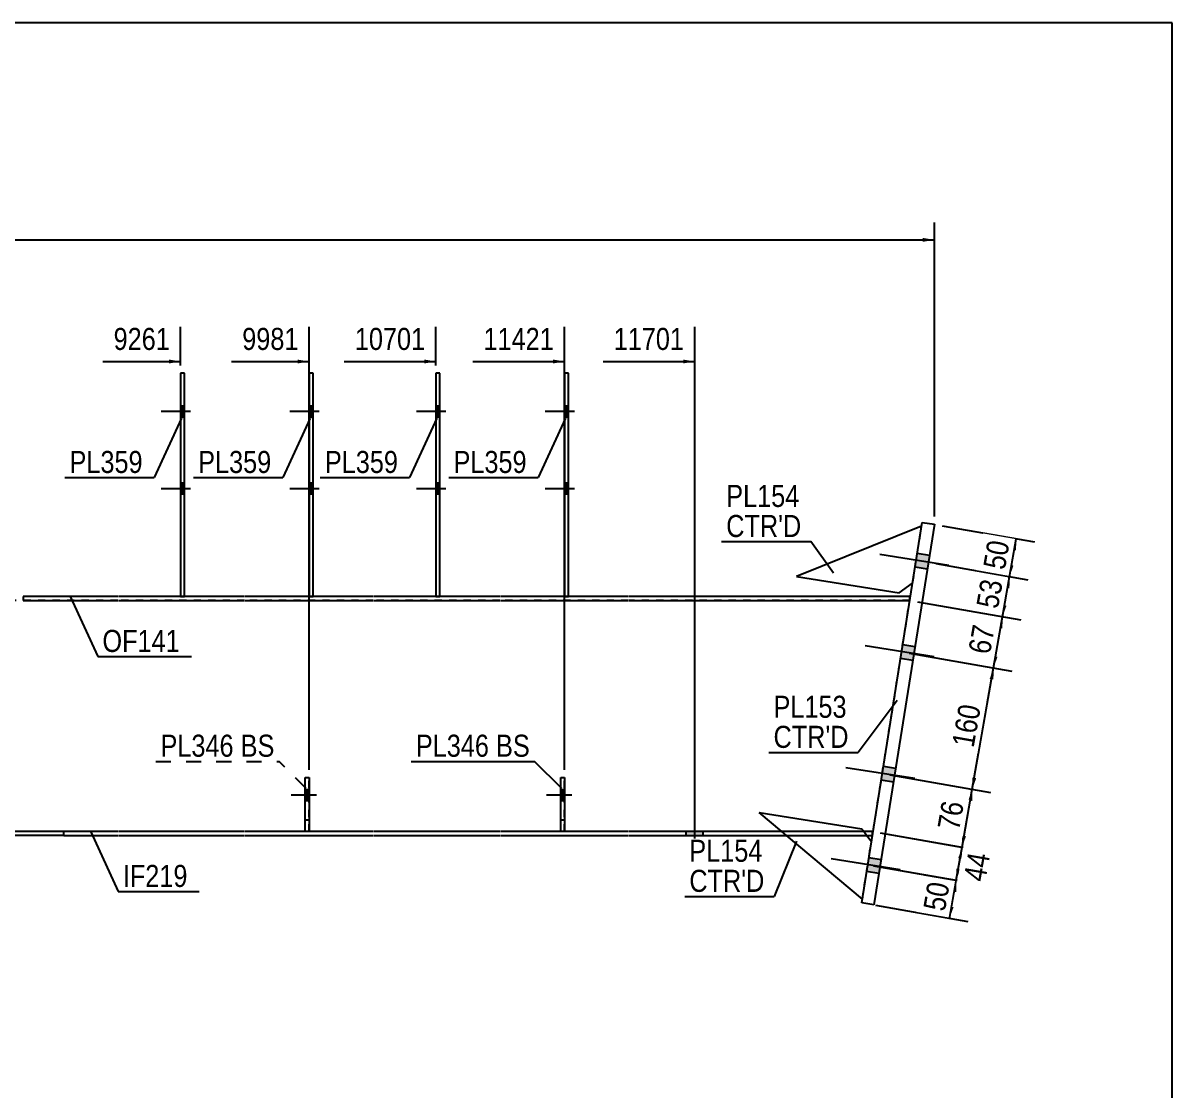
# Model space of a CAD drawing. Header units: millimetres. Extents: x 2 to 405, y 5 to 282.
# Drawn here: x 255.8 to 405, y 143.5 to 282 of the extents above; entities that cross this region are included whole.
import ezdxf

# ---------------------------------------------------------------- set-up
doc = ezdxf.new("R2010")
doc.units = ezdxf.units.MM
doc.linetypes.add('DXK_LINE_DOT1', pattern=[1.8814, 0.9407, -0.9407])
doc.linetypes.add('DXK_LINE_DOT2', pattern=[3.9198, 1.9599, -1.9599])
doc.styles.add('Arial Narrow', font='ARIALN.TTF', dxfattribs={"height": 0.2})

# ---------------------------------------------------------------- blocks, each defined once
blk = doc.blocks.new('Unknown-624480535-5890')
at = {"color": 5, "linetype": 'Continuous'}
for p, q in [((405, 282), (5, 282)), ((405, 5), (405, 282))]:
    blk.add_line(p, q, dxfattribs=at)
blk = doc.blocks.new('Part-624480535-1231 - 1213')
at = {"color": 2, "linetype": 'Continuous'}
for p, q in [((255.84, 207.55), (255.84, 207.05)), ((268.14, 207.55), (255.84, 207.55)), ((284.59, 207.55), (268.24, 207.55)), ((301.29, 207.55), (284.69, 207.55)), ((317.74, 207.55), (301.39, 207.55)), ((334.44, 207.55), (317.84, 207.55)), ((370.96, 207.55), (334.54, 207.55)), ((370.96, 207.05), (370.96, 207.55)), ((255.84, 207.05), (268.14, 207.05)), ((268.24, 207.05), (284.59, 207.05)), ((284.69, 207.05), (301.29, 207.05)), ((301.39, 207.05), (317.74, 207.05)), ((317.84, 207.05), (334.44, 207.05)), ((334.54, 207.05), (370.96, 207.05))]:
    blk.add_line(p, q, dxfattribs=at)
at = {"color": 7, "linetype": 'DXK_LINE_DOT1'}
blk.add_line((370.96, 207.05), (370.96, 207.05), dxfattribs=at)
blk = doc.blocks.new('Part-624480535-1280 - 1213')
at = {"color": 2, "linetype": 'Continuous'}
for p, q in [((276.79, 236.55), (276.29, 236.55)), ((276.29, 236.55), (276.29, 207.55)), ((276.79, 207.55), (276.79, 236.55))]:
    blk.add_line(p, q, dxfattribs=at)
at = {"color": 7, "linetype": 'DXK_LINE_DOT1'}
blk.add_line((276.29, 207.55), (276.79, 207.55), dxfattribs=at)
blk = doc.blocks.new('Part-624480535-1230 - 1213')
at = {"color": 2, "linetype": 'Continuous'}
for p, q in [((175.65, 207.05), (175.65, 177.05)), ((366.11, 177.05), (366.19, 177.05))]:
    blk.add_line(p, q, dxfattribs=at)
at = {"color": 7, "linetype": 'DXK_LINE_DOT1'}
for p, q in [((182.95, 207.05), (175.65, 207.05)), ((199.4, 207.05), (183.05, 207.05)), ((216.1, 207.05), (199.5, 207.05)), ((232.55, 207.05), (216.2, 207.05)), ((268.14, 207.05), (232.65, 207.05)), ((284.59, 207.05), (268.24, 207.05)), ((301.29, 207.05), (284.69, 207.05)), ((317.74, 207.05), (301.39, 207.05)), ((334.44, 207.05), (317.84, 207.05)), ((370.96, 207.05), (334.54, 207.05)), ((366.19, 177.05), (370.96, 207.05)), ((182.95, 177.05), (175.65, 177.05)), ((199.4, 177.05), (183.05, 177.05)), ((216.1, 177.05), (199.5, 177.05)), ((232.55, 177.05), (216.2, 177.05)), ((268.14, 177.05), (232.65, 177.05)), ((284.59, 177.05), (268.24, 177.05)), ((301.29, 177.05), (284.69, 177.05)), ((317.74, 177.05), (301.39, 177.05)), ((334.44, 177.05), (317.84, 177.05)), ((366.19, 177.05), (334.54, 177.05))]:
    blk.add_line(p, q, dxfattribs=at)
blk = doc.blocks.new('Part-624480535-1236 - 1213')
at = {"color": 2, "linetype": 'Continuous'}
for p, q in [((182.95, 177.05), (175.95, 177.05)), ((182.95, 176.55), (175.95, 176.55)), ((199.4, 177.05), (183.05, 177.05)), ((199.4, 176.55), (183.05, 176.55)), ((207.3, 177.05), (199.5, 177.05)), ((216.1, 176.55), (199.5, 176.55)), ((216.1, 177.05), (207.8, 177.05)), ((232.55, 177.05), (216.2, 177.05)), ((232.55, 176.55), (216.2, 176.55)), ((240.45, 177.05), (232.65, 177.05)), ((261.14, 176.55), (232.65, 176.55)), ((261.14, 177.05), (240.95, 177.05)), ((261.14, 176.55), (261.14, 177.05))]:
    blk.add_line(p, q, dxfattribs=at)
at = {"color": 7, "linetype": 'DXK_LINE_DOT1'}
blk.add_line((175.95, 176.55), (175.95, 177.05), dxfattribs=at)
blk = doc.blocks.new('Part-624480535-1240 - 1213')
at = {"color": 2, "linetype": 'Continuous'}
for p, q in [((364.72, 167.8), (372.57, 217.18)), ((374.15, 216.93), (366.3, 167.55)), ((372.57, 217.18), (374.15, 216.93)), ((366.3, 167.55), (364.72, 167.8))]:
    blk.add_line(p, q, dxfattribs=at)
blk = doc.blocks.new('Part-624480535-1243 - 1213')
at = {"color": 2, "linetype": 'Continuous'}
for p, q in [((372.49, 216.68), (356.27, 210.15)), ((356.27, 210.15), (369.6, 208.03)), ((369.6, 208.03), (371.32, 209.28))]:
    blk.add_line(p, q, dxfattribs=at)
at = {"color": 7, "linetype": 'DXK_LINE_DOT1'}
blk.add_line((371.32, 209.28), (372.49, 216.68), dxfattribs=at)
blk = doc.blocks.new('Part-624480535-1245 - 1213')
at = {"color": 2, "linetype": 'Continuous'}
for p, q in [((354.36, 177.05), (351.4, 179.54)), ((351.4, 179.54), (364.73, 177.42)), ((364.8, 168.29), (354.96, 176.55)), ((364.73, 177.42), (365, 177.05)), ((365.98, 175.7), (365.36, 176.55))]:
    blk.add_line(p, q, dxfattribs=at)
at = {"color": 7, "linetype": 'DXK_LINE_DOT1'}
for p, q in [((354.96, 176.55), (354.36, 177.05)), ((365.36, 176.55), (365, 177.05)), ((364.8, 168.29), (365.98, 175.7))]:
    blk.add_line(p, q, dxfattribs=at)
blk = doc.blocks.new('Bolt-624480535-1321 - 1213')
at = {"linetype": 'Continuous'}
for points in [[(293.49, 230.85), (293.49, 232.25), (292.99, 232.25), (292.99, 230.85)], [(293.49, 230.85), (293.49, 232.25), (292.99, 232.25), (292.99, 230.85)], [(293.49, 220.85), (293.49, 222.25), (292.99, 222.25), (292.99, 220.85)], [(293.49, 220.85), (293.49, 222.25), (292.99, 222.25), (292.99, 220.85)]]:
    blk.add_hatch(color=3, dxfattribs=at).paths.add_polyline_path(points)
at = {"color": 3, "linetype": 'Continuous'}
for p, q in [((294.29, 231.55), (290.49, 231.55)), ((294.29, 231.55), (290.49, 231.55)), ((293.49, 232.25), (292.99, 232.25)), ((293.49, 232.25), (292.99, 232.25)), ((293.49, 230.85), (292.99, 230.85)), ((293.49, 230.85), (292.99, 230.85)), ((294.29, 221.55), (290.49, 221.55)), ((294.29, 221.55), (290.49, 221.55)), ((293.49, 222.25), (292.99, 222.25)), ((293.49, 222.25), (292.99, 222.25)), ((293.49, 220.85), (292.99, 220.85)), ((293.49, 220.85), (292.99, 220.85))]:
    blk.add_line(p, q, dxfattribs=at)
blk = doc.blocks.new('Bolt-624480535-1325 - 1213')
at = {"linetype": 'Continuous'}
blk.add_hatch(color=3, dxfattribs=at).paths.add_polyline_path([(292.99, 181.05), (292.99, 182.45), (292.49, 182.45), (292.49, 181.05)])
at = {"color": 3, "linetype": 'Continuous'}
for p, q in [((292.99, 182.45), (292.49, 182.45)), ((293.94, 181.75), (290.64, 181.75)), ((292.99, 181.05), (292.49, 181.05))]:
    blk.add_line(p, q, dxfattribs=at)
blk = doc.blocks.new('Part-624480535-1254 - 1213')
at = {"color": 2, "linetype": 'Continuous'}
for p, q in [((293.49, 236.55), (292.99, 236.55)), ((292.99, 236.55), (292.99, 207.55)), ((293.49, 207.55), (293.49, 236.55))]:
    blk.add_line(p, q, dxfattribs=at)
at = {"color": 7, "linetype": 'DXK_LINE_DOT1'}
blk.add_line((292.99, 207.55), (293.49, 207.55), dxfattribs=at)
blk = doc.blocks.new('Part-624480535-1255 - 1213')
at = {"color": 7, "linetype": 'DXK_LINE_DOT1'}
for p, q in [((292.49, 177.05), (292.49, 184.05)), ((292.49, 184.05), (292.99, 184.05)), ((292.99, 177.05), (292.99, 184.05)), ((292.49, 178.55), (292.99, 178.55))]:
    blk.add_line(p, q, dxfattribs=at)
blk = doc.blocks.new('Part-624480535-1258 - 1213')
at = {"color": 2, "linetype": 'Continuous'}
for p, q in [((292.49, 177.05), (292.49, 184.05)), ((292.49, 184.05), (292.99, 184.05)), ((292.99, 184.05), (292.99, 177.05)), ((292.99, 177.05), (292.49, 177.05))]:
    blk.add_line(p, q, dxfattribs=at)
blk = doc.blocks.new('Bolt-624480535-1322 - 1213')
at = {"color": 3, "linetype": 'DXK_LINE_DOT2'}
for p, q in [((292.99, 182.45), (292.49, 182.45)), ((293.79, 181.75), (292.49, 181.75)), ((292.99, 181.05), (292.49, 181.05))]:
    blk.add_line(p, q, dxfattribs=at)
blk = doc.blocks.new('Bolt-624480535-1349 - 1213')
at = {"linetype": 'Continuous'}
for points in [[(326.64, 230.85), (326.64, 232.25), (326.14, 232.25), (326.14, 230.85)], [(326.64, 230.85), (326.64, 232.25), (326.14, 232.25), (326.14, 230.85)], [(326.64, 220.85), (326.64, 222.25), (326.14, 222.25), (326.14, 220.85)], [(326.64, 220.85), (326.64, 222.25), (326.14, 222.25), (326.14, 220.85)]]:
    blk.add_hatch(color=3, dxfattribs=at).paths.add_polyline_path(points)
at = {"color": 3, "linetype": 'Continuous'}
for p, q in [((327.44, 231.55), (323.64, 231.55)), ((327.44, 231.55), (323.64, 231.55)), ((326.64, 232.25), (326.14, 232.25)), ((326.64, 232.25), (326.14, 232.25)), ((326.64, 230.85), (326.14, 230.85)), ((326.64, 230.85), (326.14, 230.85)), ((327.44, 221.55), (323.64, 221.55)), ((327.44, 221.55), (323.64, 221.55)), ((326.64, 222.25), (326.14, 222.25)), ((326.64, 222.25), (326.14, 222.25)), ((326.64, 220.85), (326.14, 220.85)), ((326.64, 220.85), (326.14, 220.85))]:
    blk.add_line(p, q, dxfattribs=at)
blk = doc.blocks.new('Part-624480535-1281 - 1213')
at = {"color": 2, "linetype": 'Continuous'}
for p, q in [((309.94, 236.55), (309.44, 236.55)), ((309.44, 236.55), (309.44, 207.55)), ((309.94, 207.55), (309.94, 236.55))]:
    blk.add_line(p, q, dxfattribs=at)
at = {"color": 7, "linetype": 'DXK_LINE_DOT1'}
blk.add_line((309.44, 207.55), (309.94, 207.55), dxfattribs=at)
blk = doc.blocks.new('Part-624480535-1282 - 1213')
at = {"color": 2, "linetype": 'Continuous'}
for p, q in [((326.64, 236.55), (326.14, 236.55)), ((326.14, 236.55), (326.14, 207.55)), ((326.64, 207.55), (326.64, 236.55))]:
    blk.add_line(p, q, dxfattribs=at)
at = {"color": 7, "linetype": 'DXK_LINE_DOT1'}
blk.add_line((326.14, 207.55), (326.64, 207.55), dxfattribs=at)
blk = doc.blocks.new('Bolt-624480535-1347 - 1213')
at = {"linetype": 'Continuous'}
for points in [[(276.79, 230.85), (276.79, 232.25), (276.29, 232.25), (276.29, 230.85)], [(276.79, 230.85), (276.79, 232.25), (276.29, 232.25), (276.29, 230.85)], [(276.79, 220.85), (276.79, 222.25), (276.29, 222.25), (276.29, 220.85)], [(276.79, 220.85), (276.79, 222.25), (276.29, 222.25), (276.29, 220.85)]]:
    blk.add_hatch(color=3, dxfattribs=at).paths.add_polyline_path(points)
at = {"color": 3, "linetype": 'Continuous'}
for p, q in [((277.59, 231.55), (273.79, 231.55)), ((277.59, 231.55), (273.79, 231.55)), ((276.79, 232.25), (276.29, 232.25)), ((276.79, 232.25), (276.29, 232.25)), ((276.79, 230.85), (276.29, 230.85)), ((276.79, 230.85), (276.29, 230.85)), ((277.59, 221.55), (273.79, 221.55)), ((277.59, 221.55), (273.79, 221.55)), ((276.79, 222.25), (276.29, 222.25)), ((276.79, 222.25), (276.29, 222.25)), ((276.79, 220.85), (276.29, 220.85)), ((276.79, 220.85), (276.29, 220.85))]:
    blk.add_line(p, q, dxfattribs=at)
blk = doc.blocks.new('Bolt-624480535-1348 - 1213')
at = {"linetype": 'Continuous'}
for points in [[(309.94, 230.85), (309.94, 232.25), (309.44, 232.25), (309.44, 230.85)], [(309.94, 230.85), (309.94, 232.25), (309.44, 232.25), (309.44, 230.85)], [(309.94, 220.85), (309.94, 222.25), (309.44, 222.25), (309.44, 220.85)], [(309.94, 220.85), (309.94, 222.25), (309.44, 222.25), (309.44, 220.85)]]:
    blk.add_hatch(color=3, dxfattribs=at).paths.add_polyline_path(points)
at = {"color": 3, "linetype": 'Continuous'}
for p, q in [((310.74, 231.55), (306.94, 231.55)), ((310.74, 231.55), (306.94, 231.55)), ((309.94, 232.25), (309.44, 232.25)), ((309.94, 232.25), (309.44, 232.25)), ((309.94, 230.85), (309.44, 230.85)), ((309.94, 230.85), (309.44, 230.85)), ((310.74, 221.55), (306.94, 221.55)), ((310.74, 221.55), (306.94, 221.55)), ((309.94, 222.25), (309.44, 222.25)), ((309.94, 222.25), (309.44, 222.25)), ((309.94, 220.85), (309.44, 220.85)), ((309.94, 220.85), (309.44, 220.85))]:
    blk.add_line(p, q, dxfattribs=at)
blk = doc.blocks.new('Part-624480535-1297 - 1213')
at = {"color": 2, "linetype": 'Continuous'}
for p, q in [((261.14, 176.55), (261.14, 177.05)), ((268.14, 177.05), (261.14, 177.05)), ((261.14, 176.55), (268.14, 176.55)), ((284.59, 177.05), (268.24, 177.05)), ((268.24, 176.55), (284.59, 176.55)), ((292.49, 177.05), (284.69, 177.05)), ((284.69, 176.55), (301.29, 176.55)), ((301.29, 177.05), (292.99, 177.05)), ((317.74, 177.05), (301.39, 177.05)), ((301.39, 176.55), (317.74, 176.55)), ((325.64, 177.05), (317.84, 177.05)), ((317.84, 176.55), (334.44, 176.55)), ((334.44, 177.05), (326.14, 177.05)), ((366.11, 177.05), (334.54, 177.05)), ((334.54, 176.55), (366.11, 176.55)), ((366.11, 176.55), (366.11, 177.05))]:
    blk.add_line(p, q, dxfattribs=at)
blk = doc.blocks.new('Part-624480535-1300 - 1213')
at = {"color": 7, "linetype": 'DXK_LINE_DOT1'}
for p, q in [((325.64, 177.05), (325.64, 184.05)), ((325.64, 184.05), (326.14, 184.05)), ((326.14, 177.05), (326.14, 184.05)), ((325.64, 178.55), (326.14, 178.55))]:
    blk.add_line(p, q, dxfattribs=at)
blk = doc.blocks.new('Part-624480535-1303 - 1213')
at = {"color": 2, "linetype": 'Continuous'}
for p, q in [((325.64, 177.05), (325.64, 184.05)), ((325.64, 184.05), (326.14, 184.05)), ((326.14, 184.05), (326.14, 177.05)), ((326.14, 177.05), (325.64, 177.05))]:
    blk.add_line(p, q, dxfattribs=at)
blk = doc.blocks.new('Bolt-624480535-1315 - 1213')
at = {"linetype": 'Continuous'}
for points in [[(371.93, 213.13), (371.65, 211.35), (373.23, 211.1), (373.51, 212.88)], [(371.93, 213.13), (371.65, 211.35), (373.23, 211.1), (373.51, 212.88)], [(370.04, 201.28), (369.76, 199.5), (371.34, 199.25), (371.62, 201.03)], [(370.04, 201.28), (369.76, 199.5), (371.34, 199.25), (371.62, 201.03)], [(367.53, 185.48), (367.25, 183.7), (368.83, 183.45), (369.11, 185.23)], [(367.53, 185.48), (367.25, 183.7), (368.83, 183.45), (369.11, 185.23)], [(365.65, 173.63), (365.36, 171.85), (366.94, 171.6), (367.23, 173.37)], [(365.65, 173.63), (365.36, 171.85), (366.94, 171.6), (367.23, 173.37)]]:
    blk.add_hatch(color=3, dxfattribs=at).paths.add_polyline_path(points)
at = {"color": 3, "linetype": 'Continuous'}
for p, q in [((376.01, 211.57), (367.05, 212.99)), ((376.01, 211.57), (367.05, 212.99)), ((373.51, 212.88), (371.93, 213.13)), ((373.51, 212.88), (371.93, 213.13)), ((373.23, 211.1), (371.65, 211.35)), ((373.23, 211.1), (371.65, 211.35)), ((374.13, 199.72), (365.16, 201.14)), ((374.13, 199.72), (365.16, 201.14)), ((371.62, 201.03), (370.04, 201.28)), ((371.62, 201.03), (370.04, 201.28)), ((371.34, 199.25), (369.76, 199.5)), ((371.34, 199.25), (369.76, 199.5)), ((371.61, 183.92), (362.65, 185.34)), ((371.61, 183.92), (362.65, 185.34)), ((369.11, 185.23), (367.53, 185.48)), ((369.11, 185.23), (367.53, 185.48)), ((368.83, 183.45), (367.25, 183.7)), ((368.83, 183.45), (367.25, 183.7)), ((369.73, 172.07), (360.77, 173.49)), ((369.73, 172.07), (360.77, 173.49)), ((367.23, 173.37), (365.65, 173.63)), ((367.23, 173.37), (365.65, 173.63)), ((366.94, 171.6), (365.36, 171.85)), ((366.94, 171.6), (365.36, 171.85))]:
    blk.add_line(p, q, dxfattribs=at)
blk = doc.blocks.new('Bolt-624480535-1364 - 1213')
at = {"linetype": 'Continuous'}
blk.add_hatch(color=3, dxfattribs=at).paths.add_polyline_path([(344.14, 177.05), (341.94, 177.05), (341.94, 176.55), (344.14, 176.55)])
blk.add_hatch(color=3, dxfattribs=at).paths.add_polyline_path([(344.14, 177.05), (341.94, 177.05), (341.94, 176.55), (344.14, 176.55)])
at = {"color": 3, "linetype": 'Continuous'}
for p, q in [((343.04, 174.65), (343.04, 179.95)), ((343.04, 174.65), (343.04, 179.95)), ((341.94, 176.55), (341.94, 177.05)), ((341.94, 176.55), (341.94, 177.05)), ((344.14, 176.55), (344.14, 177.05)), ((344.14, 176.55), (344.14, 177.05))]:
    blk.add_line(p, q, dxfattribs=at)
blk = doc.blocks.new('Bolt-624480535-1367 - 1213')
at = {"color": 3, "linetype": 'DXK_LINE_DOT2'}
for p, q in [((326.14, 182.45), (325.64, 182.45)), ((326.94, 181.75), (325.64, 181.75)), ((326.14, 181.05), (325.64, 181.05))]:
    blk.add_line(p, q, dxfattribs=at)
blk = doc.blocks.new('Bolt-624480535-1370 - 1213')
at = {"linetype": 'Continuous'}
blk.add_hatch(color=3, dxfattribs=at).paths.add_polyline_path([(326.14, 181.05), (326.14, 182.45), (325.64, 182.45), (325.64, 181.05)])
at = {"color": 3, "linetype": 'Continuous'}
for p, q in [((326.14, 182.45), (325.64, 182.45)), ((327.09, 181.75), (323.79, 181.75)), ((326.14, 181.05), (325.64, 181.05))]:
    blk.add_line(p, q, dxfattribs=at)
blk = doc.blocks.new('StraightDimension-624480535-7227 - 1213')
at = {"linetype": 'Continuous'}
blk.add_hatch(color=7, dxfattribs=at).paths.add_polyline_path([(372.65, 254.1), (374.15, 253.85), (372.65, 253.6)])
at = {"color": 7, "linetype": 'Continuous'}
for p, q in [((374.15, 217.93), (374.15, 256.1)), ((44.47, 253.85), (374.15, 253.85))]:
    blk.add_line(p, q, dxfattribs=at)
blk = doc.blocks.new('StraightDimension-624480535-11259 - 1213')
at = {"linetype": 'Continuous'}
for points in [[(378.56, 181.1), (379.07, 182.54), (379.06, 181.02)], [(378.25, 176.44), (377.75, 175.01), (377.76, 176.53)]]:
    blk.add_hatch(color=7, dxfattribs=at).paths.add_polyline_path(points)
at = {"color": 7, "linetype": 'Continuous'}
for p, q in [((368.38, 184.42), (381.43, 182.12)), ((377.75, 175.01), (379.07, 182.54)), ((367.1, 176.88), (380.11, 174.59))]:
    blk.add_line(p, q, dxfattribs=at)
at = {"color": 0}
blk.add_wipeout([(378.68, 181.19), (374.54, 181.92), (373.71, 177.13), (377.84, 176.41)], dxfattribs=at)
at = {"color": 3, "style": 'Arial Narrow'}
blk.add_text('76', height=2.863, rotation=80.0479, dxfattribs=at).set_placement((377.36, 177.1))
blk = doc.blocks.new('StraightDimension-624480535-11261 - 1213')
at = {"linetype": 'Continuous'}
for points in [[(376.49, 169.28), (377, 170.72), (376.98, 169.2)], [(376.64, 167.24), (376.13, 165.81), (376.15, 167.33)]]:
    blk.add_hatch(color=7, dxfattribs=at).paths.add_polyline_path(points)
at = {"color": 7, "linetype": 'Continuous'}
for p, q in [((366.23, 172.61), (379.36, 170.3)), ((376.13, 165.81), (377, 170.72)), ((366.5, 167.5), (378.5, 165.39))]:
    blk.add_line(p, q, dxfattribs=at)
at = {"color": 0}
blk.add_wipeout([(376.84, 170.68), (372.7, 171.41), (371.86, 166.62), (376, 165.9)], dxfattribs=at)
at = {"color": 3, "style": 'Arial Narrow'}
blk.add_text('50', height=2.863, rotation=80.0479, dxfattribs=at).set_placement((375.51, 166.59))
blk = doc.blocks.new('StraightDimension-624480535-11255 - 1213')
at = {"linetype": 'Continuous'}
for points in [[(384.27, 213.63), (384.78, 215.06), (384.76, 213.54)], [(384.42, 211.57), (383.91, 210.14), (383.93, 211.66)]]:
    blk.add_hatch(color=7, dxfattribs=at).paths.add_polyline_path(points)
at = {"color": 7, "linetype": 'Continuous'}
for p, q in [((375.14, 216.75), (387.14, 214.65)), ((383.91, 210.14), (384.78, 215.06)), ((374.35, 211.82), (386.28, 209.72))]:
    blk.add_line(p, q, dxfattribs=at)
at = {"color": 0}
blk.add_wipeout([(384.62, 215.02), (380.48, 215.74), (379.64, 210.96), (383.78, 210.24)], dxfattribs=at)
at = {"color": 3, "style": 'Arial Narrow'}
blk.add_text('50', height=2.863, rotation=80.0479, dxfattribs=at).set_placement((383.29, 210.93))
blk = doc.blocks.new('StraightDimension-624480535-11256 - 1213')
at = {"linetype": 'Continuous'}
for points in [[(383.41, 208.7), (383.91, 210.14), (383.9, 208.62)], [(383.51, 206.37), (383, 204.94), (383.01, 206.46)]]:
    blk.add_hatch(color=7, dxfattribs=at).paths.add_polyline_path(points)
at = {"color": 7, "linetype": 'Continuous'}
for p, q in [((374.35, 211.82), (386.28, 209.72)), ((383, 204.94), (383.91, 210.14)), ((371.95, 206.88), (385.36, 204.52))]:
    blk.add_line(p, q, dxfattribs=at)
at = {"color": 0}
blk.add_wipeout([(383.73, 209.96), (379.59, 210.68), (378.75, 205.9), (382.89, 205.17)], dxfattribs=at)
at = {"color": 3, "style": 'Arial Narrow'}
blk.add_text('53', height=2.863, rotation=80.0479, dxfattribs=at).set_placement((382.4, 205.87))
blk = doc.blocks.new('StraightDimension-624480535-11257 - 1213')
at = {"linetype": 'Continuous'}
for points in [[(382.5, 203.5), (383, 204.94), (382.99, 203.42)], [(382.34, 199.73), (381.84, 198.3), (381.85, 199.82)]]:
    blk.add_hatch(color=7, dxfattribs=at).paths.add_polyline_path(points)
at = {"color": 7, "linetype": 'Continuous'}
for p, q in [((371.95, 206.88), (385.36, 204.52)), ((381.84, 198.3), (383, 204.94)), ((370.89, 200.22), (384.2, 197.88))]:
    blk.add_line(p, q, dxfattribs=at)
at = {"color": 0}
blk.add_wipeout([(382.69, 204.03), (378.55, 204.76), (377.71, 199.98), (381.85, 199.25)], dxfattribs=at)
at = {"color": 3, "style": 'Arial Narrow'}
blk.add_text('67', height=2.863, rotation=80.0479, dxfattribs=at).set_placement((381.36, 199.95))
blk = doc.blocks.new('StraightDimension-624480535-11258 - 1213')
at = {"linetype": 'Continuous'}
for points in [[(381.33, 196.86), (381.84, 198.3), (381.82, 196.78)], [(379.58, 183.97), (379.07, 182.54), (379.08, 184.06)]]:
    blk.add_hatch(color=7, dxfattribs=at).paths.add_polyline_path(points)
at = {"color": 7, "linetype": 'Continuous'}
for p, q in [((370.89, 200.22), (384.2, 197.88)), ((379.07, 182.54), (381.84, 198.3)), ((368.38, 184.42), (381.43, 182.12))]:
    blk.add_line(p, q, dxfattribs=at)
at = {"color": 0}
blk.add_wipeout([(380.88, 193.73), (376.75, 194.46), (375.59, 187.88), (379.73, 187.15)], dxfattribs=at)
at = {"color": 3, "style": 'Arial Narrow'}
blk.add_text('160', height=2.863, rotation=80.0479, dxfattribs=at).set_placement((379.24, 187.85))
blk = doc.blocks.new('StraightDimension-624480535-11260 - 1213')
at = {"linetype": 'Continuous'}
for points in [[(377.24, 173.58), (377.75, 175.01), (377.74, 173.49)], [(377.5, 172.15), (377, 170.72), (377.01, 172.24)]]:
    blk.add_hatch(color=7, dxfattribs=at).paths.add_polyline_path(points)
at = {"color": 7, "linetype": 'Continuous'}
for p, q in [((367.1, 176.88), (379.97, 174.62)), ((377, 170.72), (377.75, 175.01)), ((366.23, 172.61), (379.21, 170.33))]:
    blk.add_line(p, q, dxfattribs=at)
at = {"color": 0}
blk.add_wipeout([(382.08, 174.5), (377.94, 175.23), (377.1, 170.45), (381.24, 169.72)], dxfattribs=at)
at = {"color": 3, "style": 'Arial Narrow'}
blk.add_text('44', height=2.863, rotation=80.0479, dxfattribs=at).set_placement((380.75, 170.41))
blk = doc.blocks.new('StraightDimension-624480535-11491 - 1213')
at = {"linetype": 'Continuous'}
blk.add_hatch(color=7, dxfattribs=at).paths.add_polyline_path([(341.54, 238.31), (343.04, 238.06), (341.54, 237.81)])
at = {"color": 7, "linetype": 'Continuous'}
for p, q in [((343.04, 179.5), (343.04, 242.56)), ((331.15, 238.06), (343.04, 238.06))]:
    blk.add_line(p, q, dxfattribs=at)
at = {"color": 0}
blk.add_wipeout([(342.26, 238.96), (342.26, 243.16), (331.92, 243.16), (331.92, 238.96)], dxfattribs=at)
at = {"color": 3, "style": 'Arial Narrow'}
blk.add_text('11701', height=2.863, dxfattribs=at).set_placement((332.52, 239.56))
blk = doc.blocks.new('StraightDimension-624480535-11492 - 1213')
at = {"linetype": 'Continuous'}
blk.add_hatch(color=7, dxfattribs=at).paths.add_polyline_path([(324.64, 238.31), (326.14, 238.06), (324.64, 237.81)])
at = {"color": 7, "linetype": 'Continuous'}
for p, q in [((326.14, 185.05), (326.14, 242.56)), ((314.25, 238.06), (326.14, 238.06))]:
    blk.add_line(p, q, dxfattribs=at)
at = {"color": 0}
blk.add_wipeout([(325.36, 238.96), (325.36, 243.16), (315.02, 243.16), (315.02, 238.96)], dxfattribs=at)
at = {"color": 3, "style": 'Arial Narrow'}
blk.add_text('11421', height=2.863, dxfattribs=at).set_placement((315.62, 239.56))
blk = doc.blocks.new('StraightDimension-624480535-11493 - 1213')
at = {"linetype": 'Continuous'}
blk.add_hatch(color=7, dxfattribs=at).paths.add_polyline_path([(307.94, 238.31), (309.44, 238.06), (307.94, 237.81)])
at = {"color": 7, "linetype": 'Continuous'}
for p, q in [((309.44, 237.55), (309.44, 242.56)), ((297.55, 238.06), (309.44, 238.06))]:
    blk.add_line(p, q, dxfattribs=at)
at = {"color": 0}
blk.add_wipeout([(308.66, 238.96), (308.66, 243.16), (298.32, 243.16), (298.32, 238.96)], dxfattribs=at)
at = {"color": 3, "style": 'Arial Narrow'}
blk.add_text('10701', height=2.863, dxfattribs=at).set_placement((298.92, 239.56))
blk = doc.blocks.new('StraightDimension-624480535-11494 - 1213')
at = {"linetype": 'Continuous'}
blk.add_hatch(color=7, dxfattribs=at).paths.add_polyline_path([(291.49, 238.31), (292.99, 238.06), (291.49, 237.81)])
at = {"color": 7, "linetype": 'Continuous'}
for p, q in [((292.99, 185.05), (292.99, 242.56)), ((282.92, 238.06), (292.99, 238.06))]:
    blk.add_line(p, q, dxfattribs=at)
at = {"color": 0}
blk.add_wipeout([(292.21, 238.96), (292.21, 243.16), (283.7, 243.16), (283.7, 238.96)], dxfattribs=at)
at = {"color": 3, "style": 'Arial Narrow'}
blk.add_text('9981', height=2.863, dxfattribs=at).set_placement((284.3, 239.56))
blk = doc.blocks.new('StraightDimension-624480535-11495 - 1213')
at = {"linetype": 'Continuous'}
blk.add_hatch(color=7, dxfattribs=at).paths.add_polyline_path([(274.79, 238.31), (276.29, 238.06), (274.79, 237.81)])
at = {"color": 7, "linetype": 'Continuous'}
for p, q in [((276.29, 237.55), (276.29, 242.56)), ((266.22, 238.06), (276.29, 238.06))]:
    blk.add_line(p, q, dxfattribs=at)
at = {"color": 0}
blk.add_wipeout([(275.51, 238.96), (275.51, 243.16), (267, 243.16), (267, 238.96)], dxfattribs=at)
at = {"color": 3, "style": 'Arial Narrow'}
blk.add_text('9261', height=2.863, dxfattribs=at).set_placement((267.6, 239.56))
blk = doc.blocks.new('Mark-624480535-6250 - 1213')
at = {"color": 7, "linetype": 'Continuous'}
blk.add_line((309.57, 230.72), (306.03, 222.99), dxfattribs=at)
at = {"color": 0}
blk.add_wipeout([(304.53, 223.59), (304.53, 226.59), (295.03, 226.59), (295.03, 223.59)], dxfattribs=at)
blk.add_wipeout([(304.53, 223.59), (304.53, 226.59), (295.03, 226.59), (295.03, 223.59)], dxfattribs=at)
at = {"color": 7, "linetype": 'Continuous'}
blk.add_line((294.43, 222.99), (306.03, 222.99), dxfattribs=at)
at = {"color": 3, "style": 'Arial Narrow'}
blk.add_text('PL359', height=2.863, dxfattribs=at).set_placement((295.03, 223.59))
blk = doc.blocks.new('Mark-624480535-6253 - 1213')
at = {"color": 7, "linetype": 'Continuous'}
blk.add_line((326.27, 230.72), (322.73, 222.99), dxfattribs=at)
at = {"color": 0}
blk.add_wipeout([(321.23, 223.59), (321.23, 226.59), (311.73, 226.59), (311.73, 223.59)], dxfattribs=at)
blk.add_wipeout([(321.23, 223.59), (321.23, 226.59), (311.73, 226.59), (311.73, 223.59)], dxfattribs=at)
at = {"color": 7, "linetype": 'Continuous'}
blk.add_line((311.13, 222.99), (322.73, 222.99), dxfattribs=at)
at = {"color": 3, "style": 'Arial Narrow'}
blk.add_text('PL359', height=2.863, dxfattribs=at).set_placement((311.73, 223.59))
blk = doc.blocks.new('MarkSet-624480535-9838 - 1213')
at = {"color": 0}
for points in [[(316.35, 186.76), (316.35, 189.76), (306.84, 189.76), (306.84, 186.76)], [(321.63, 186.76), (321.63, 189.76), (317.25, 189.76), (317.25, 186.76)]]:
    blk.add_wipeout(points, dxfattribs=at)
for points in [[(316.35, 186.76), (316.35, 189.76), (306.84, 189.76), (306.84, 186.76)], [(321.63, 186.76), (321.63, 189.76), (317.25, 189.76), (317.25, 186.76)]]:
    blk.add_wipeout(points, dxfattribs=at)
at = {"color": 7, "linetype": 'Continuous'}
for p in [(306.24, 186.16), (325.77, 182.62)]:
    blk.add_line(p, (322.23, 186.16), dxfattribs=at)
at = {"color": 3, "style": 'Arial Narrow'}
for s, p in [('PL346', (306.84, 186.76)), ('BS', (317.25, 186.76))]:
    blk.add_text(s, height=2.863, dxfattribs=at).set_placement(p)
blk = doc.blocks.new('Mark-624480535-6203 - 1213')
at = {"color": 7, "linetype": 'Continuous'}
blk.add_line((293.12, 230.72), (289.58, 222.99), dxfattribs=at)
at = {"color": 0}
blk.add_wipeout([(288.08, 223.59), (288.08, 226.59), (278.58, 226.59), (278.58, 223.59)], dxfattribs=at)
blk.add_wipeout([(288.08, 223.59), (288.08, 226.59), (278.58, 226.59), (278.58, 223.59)], dxfattribs=at)
at = {"color": 7, "linetype": 'Continuous'}
blk.add_line((277.98, 222.99), (289.58, 222.99), dxfattribs=at)
at = {"color": 3, "style": 'Arial Narrow'}
blk.add_text('PL359', height=2.863, dxfattribs=at).set_placement((278.58, 223.59))
blk = doc.blocks.new('Mark-624480535-6247 - 1213')
at = {"color": 7, "linetype": 'Continuous'}
blk.add_line((276.42, 230.72), (272.88, 222.99), dxfattribs=at)
at = {"color": 0}
blk.add_wipeout([(271.38, 223.59), (271.38, 226.59), (261.88, 226.59), (261.88, 223.59)], dxfattribs=at)
blk.add_wipeout([(271.38, 223.59), (271.38, 226.59), (261.88, 226.59), (261.88, 223.59)], dxfattribs=at)
at = {"color": 7, "linetype": 'Continuous'}
blk.add_line((261.28, 222.99), (272.88, 222.99), dxfattribs=at)
at = {"color": 3, "style": 'Arial Narrow'}
blk.add_text('PL359', height=2.863, dxfattribs=at).set_placement((261.88, 223.59))
blk = doc.blocks.new('Mark-624480535-6283 - 1213')
at = {"color": 0}
blk.add_wipeout([(276.2, 200.36), (276.2, 203.36), (266.15, 203.36), (266.15, 200.36)], dxfattribs=at)
blk.add_wipeout([(276.2, 200.36), (276.2, 203.36), (266.15, 203.36), (266.15, 200.36)], dxfattribs=at)
at = {"color": 7, "linetype": 'Continuous'}
for p, q in [((262.01, 207.49), (265.55, 199.76)), ((265.55, 199.76), (277.7, 199.76))]:
    blk.add_line(p, q, dxfattribs=at)
at = {"color": 3, "style": 'Arial Narrow'}
blk.add_text('OF141', height=2.863, dxfattribs=at).set_placement((266.15, 200.36))
blk = doc.blocks.new('Mark-624480535-6295 - 1213')
at = {"color": 7, "linetype": 'Continuous'}
blk.add_line((369.32, 194.08), (364.27, 187.31), dxfattribs=at)
at = {"color": 0}
for points in [[(362.77, 191.81), (362.77, 194.81), (353.27, 194.81), (353.27, 191.81)], [(363.02, 187.91), (363.02, 190.91), (353.27, 190.91), (353.27, 187.91)]]:
    blk.add_wipeout(points, dxfattribs=at)
for points in [[(362.77, 191.81), (362.77, 194.81), (353.27, 194.81), (353.27, 191.81)], [(363.02, 187.91), (363.02, 190.91), (353.27, 190.91), (353.27, 187.91)]]:
    blk.add_wipeout(points, dxfattribs=at)
at = {"color": 7, "linetype": 'Continuous'}
blk.add_line((352.67, 187.31), (364.27, 187.31), dxfattribs=at)
at = {"color": 3, "style": 'Arial Narrow'}
blk.add_text('PL153', height=2.863, dxfattribs=at).set_placement((353.27, 191.81))
at = {"color": 1, "style": 'Arial Narrow'}
blk.add_text("CTR'D", height=2.863, dxfattribs=at).set_placement((353.27, 187.91))
blk = doc.blocks.new('Mark-624480535-6298 - 1213')
at = {"color": 7, "linetype": 'Continuous'}
blk.add_line((361.04, 210.59), (358.13, 214.68), dxfattribs=at)
at = {"color": 0}
for points in [[(356.63, 219.18), (356.63, 222.18), (347.13, 222.18), (347.13, 219.18)], [(356.88, 215.28), (356.88, 218.28), (347.13, 218.28), (347.13, 215.28)]]:
    blk.add_wipeout(points, dxfattribs=at)
for points in [[(356.63, 219.18), (356.63, 222.18), (347.13, 222.18), (347.13, 219.18)], [(356.88, 215.28), (356.88, 218.28), (347.13, 218.28), (347.13, 215.28)]]:
    blk.add_wipeout(points, dxfattribs=at)
at = {"color": 7, "linetype": 'Continuous'}
blk.add_line((346.53, 214.68), (358.13, 214.68), dxfattribs=at)
at = {"color": 3, "style": 'Arial Narrow'}
blk.add_text('PL154', height=2.863, dxfattribs=at).set_placement((347.13, 219.18))
at = {"color": 1, "style": 'Arial Narrow'}
blk.add_text("CTR'D", height=2.863, dxfattribs=at).set_placement((347.13, 215.28))
blk = doc.blocks.new('Mark-624480535-6301 - 1213')
at = {"color": 7, "linetype": 'Continuous'}
blk.add_line((356.25, 175.79), (353.34, 168.62), dxfattribs=at)
at = {"color": 0}
for points in [[(351.84, 173.12), (351.84, 176.12), (342.34, 176.12), (342.34, 173.12)], [(352.1, 169.22), (352.1, 172.22), (342.34, 172.22), (342.34, 169.22)]]:
    blk.add_wipeout(points, dxfattribs=at)
for points in [[(351.84, 173.12), (351.84, 176.12), (342.34, 176.12), (342.34, 173.12)], [(352.1, 169.22), (352.1, 172.22), (342.34, 172.22), (342.34, 169.22)]]:
    blk.add_wipeout(points, dxfattribs=at)
at = {"color": 7, "linetype": 'Continuous'}
blk.add_line((341.74, 168.62), (353.34, 168.62), dxfattribs=at)
at = {"color": 3, "style": 'Arial Narrow'}
blk.add_text('PL154', height=2.863, dxfattribs=at).set_placement((342.34, 173.12))
at = {"color": 1, "style": 'Arial Narrow'}
blk.add_text("CTR'D", height=2.863, dxfattribs=at).set_placement((342.34, 169.22))
blk = doc.blocks.new('Mark-624480535-6328 - 1213')
at = {"color": 0}
blk.add_wipeout([(277.2, 169.86), (277.2, 172.86), (268.8, 172.86), (268.8, 169.86)], dxfattribs=at)
blk.add_wipeout([(277.2, 169.86), (277.2, 172.86), (268.8, 172.86), (268.8, 169.86)], dxfattribs=at)
at = {"color": 7, "linetype": 'Continuous'}
for p, q in [((264.66, 177), (268.2, 169.26)), ((268.2, 169.26), (278.7, 169.26))]:
    blk.add_line(p, q, dxfattribs=at)
at = {"color": 3, "style": 'Arial Narrow'}
blk.add_text('IF219', height=2.863, dxfattribs=at).set_placement((268.8, 169.86))
blk = doc.blocks.new('MarkSet-624480535-9832 - 1213')
at = {"color": 0}
for points in [[(283.2, 186.76), (283.2, 189.76), (273.69, 189.76), (273.69, 186.76)], [(288.48, 186.76), (288.48, 189.76), (284.1, 189.76), (284.1, 186.76)]]:
    blk.add_wipeout(points, dxfattribs=at)
for points in [[(283.2, 186.76), (283.2, 189.76), (273.69, 189.76), (273.69, 186.76)], [(288.48, 186.76), (288.48, 189.76), (284.1, 189.76), (284.1, 186.76)]]:
    blk.add_wipeout(points, dxfattribs=at)
at = {"color": 7, "linetype": 'DXK_LINE_DOT2'}
for p in [(273.09, 186.16), (292.62, 182.62)]:
    blk.add_line(p, (289.08, 186.16), dxfattribs=at)
at = {"color": 3, "style": 'Arial Narrow'}
for s, p in [('PL346', (273.69, 186.76)), ('BS', (284.1, 186.76))]:
    blk.add_text(s, height=2.863, dxfattribs=at).set_placement(p)

msp = doc.modelspace()

# ---------------------------------------------------------------- block references
for name in ['Unknown-624480535-5890', 'Part-624480535-1280 - 1213', 'Part-624480535-1254 - 1213', 'Part-624480535-1281 - 1213', 'Part-624480535-1282 - 1213', 'Bolt-624480535-1347 - 1213', 'Bolt-624480535-1321 - 1213', 'Bolt-624480535-1348 - 1213', 'Bolt-624480535-1349 - 1213', 'Part-624480535-1243 - 1213', 'Part-624480535-1240 - 1213', 'Bolt-624480535-1315 - 1213', 'Part-624480535-1231 - 1213', 'Part-624480535-1230 - 1213', 'Part-624480535-1255 - 1213', 'Part-624480535-1258 - 1213', 'Part-624480535-1300 - 1213', 'Part-624480535-1303 - 1213', 'Bolt-624480535-1325 - 1213', 'Bolt-624480535-1322 - 1213', 'Bolt-624480535-1370 - 1213', 'Bolt-624480535-1367 - 1213', 'Bolt-624480535-1364 - 1213', 'Part-624480535-1245 - 1213', 'Part-624480535-1236 - 1213', 'Part-624480535-1297 - 1213']:
    msp.add_blockref(name, (0, 0))

# ---------------------------------------------------------------- next in the draw order: block references
for name in ['StraightDimension-624480535-7227 - 1213', 'StraightDimension-624480535-11255 - 1213', 'Mark-624480535-6283 - 1213', 'StraightDimension-624480535-11259 - 1213', 'Mark-624480535-6328 - 1213', 'Mark-624480535-6301 - 1213', 'StraightDimension-624480535-11261 - 1213']:
    msp.add_blockref(name, (0, 0))

# ---------------------------------------------------------------- next in the draw order: block references
for name in ['StraightDimension-624480535-11495 - 1213', 'StraightDimension-624480535-11494 - 1213', 'StraightDimension-624480535-11493 - 1213', 'StraightDimension-624480535-11492 - 1213', 'StraightDimension-624480535-11491 - 1213', 'Mark-624480535-6247 - 1213', 'Mark-624480535-6250 - 1213', 'Mark-624480535-6298 - 1213', 'StraightDimension-624480535-11256 - 1213', 'StraightDimension-624480535-11260 - 1213']:
    msp.add_blockref(name, (0, 0))

# ---------------------------------------------------------------- next in the draw order: block references
for name in ['Mark-624480535-6203 - 1213', 'Mark-624480535-6253 - 1213', 'StraightDimension-624480535-11257 - 1213', 'MarkSet-624480535-9832 - 1213', 'MarkSet-624480535-9838 - 1213']:
    msp.add_blockref(name, (0, 0))

# ---------------------------------------------------------------- next in the draw order: block references
msp.add_blockref('StraightDimension-624480535-11258 - 1213', (0, 0))

# ---------------------------------------------------------------- next in the draw order: block references
msp.add_blockref('Mark-624480535-6295 - 1213', (0, 0))

doc.saveas('drawing.dxf')
